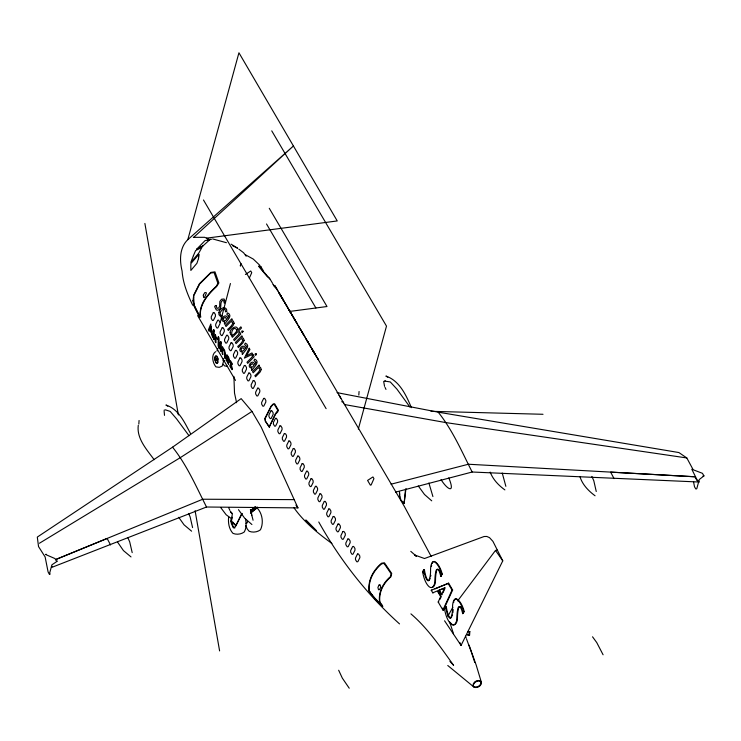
<?xml version="1.0" encoding="UTF-8"?>
<svg xmlns="http://www.w3.org/2000/svg" width="741" height="741" viewBox="0 0 741 741"><rect width="100%" height="100%" fill="white"/><g stroke="black" fill="none" stroke-linecap="round" stroke-linejoin="round"><path stroke-width="1.11" d="M369.37 591.022C368.129 580.388 373.659 570.431 381.689 563.771L384.06 563.456L391.118 573.766L390.451 576.609C383.292 582.713 378.327 591.855 379.531 601.479L381.152 604.869M469.09 645.17L476.222 665.168L481.428 682.48C481.594 685.999 476.861 688.806 473.86 686.981L447.768 665.501M138.826 424.047L139.076 420.48M358.82 395.064L359.07 391.498M468.97 635.204L469.238 631.702L469.84 631.619L469.581 635.12L468.97 635.204A18.506 7.808 82.5 0 1 466.774 634.565M198.468 258.692L198.81 254.432L190.835 263.601L190.845 270.456L196.921 263.296L198.468 258.692L198.829 254.459M405.975 488.523L404.123 503.537L405.494 489.736M138.28 425.334C136.492 438.598 146.848 449.639 154.147 459.707M215.575 351.697C210.852 354.948 212.75 363.099 215.946 366.888L219.28 367.351L222.217 366.073L223.421 361.682L223.273 358.718M228.682 516.82C227.959 522.535 228.923 529.074 233.007 533.39C236.574 534.872 241.214 534.326 244.317 531.927C246.568 527.935 246.41 523.044 245.41 518.691M242.159 513.457L235.888 525.684L231.053 521.432L232.35 514.032L230.303 511.707M236.268 525.656L231.442 521.405L232.183 517.172M240.408 265.899L240.899 263.657L240.288 265.871M50.305 574.006L49.369 574.127L51.435 566.559L52.361 566.504L51.481 566.393L51.916 564.818L57.52 561.048M192.697 305.218C187.538 294.446 182.897 283.053 182.091 271.03C179.479 260.424 179.452 247.651 187.825 239.63L238.935 52.778L337.238 220.938L206.535 238.157M117.587 542.125L123.441 550.6L131.018 556.917M219.855 322.178L218.641 320.112L217.715 320.232L215.696 324.262L215.705 325.975L216.918 328.041L217.845 327.92L219.864 323.891L230.432 283.525M216.974 351.086L217.585 348.872M238.472 509.678L244.65 518.163L251.912 524.526M358.329 429.067L386.496 326.123L271.743 130.851M418.304 485.985L424.482 494.469L431.734 500.833M693.474 481.493L694.521 486.8L695.79 488.958L696.735 488.838L698.809 481.27L697.846 481.455L691.798 469.229L702.44 473.314L703.95 475.889L699.282 479.529L698.856 481.094L697.883 481.335M219.003 312.48C219.234 307.672 227.394 305.292 226.792 311.572L225.644 311.841L224.968 309.451A2.658 1.88 -63.9 0 0 223.736 309.053L222.18 309.831L220.392 312.1A2.677 1.89 -63.9 0 0 220.151 313.814A3.724 2.621 -63.9 0 0 220.781 315.194L222.031 315.786L221.327 317.222L219.077 314.879A4.279 3.02 -63.9 0 1 219.003 312.48M164.03 410.255L165.493 409.856L170.18 411.412L176.627 418.934L188.983 435.671M385.051 381.133L390.275 381.948L396.972 389.173L409.893 406.976M249.309 278.162L251.745 272.688L250.745 270.984L245.382 274.476M371.102 485.031L373.946 478.64L372.945 476.935L367.582 480.427L370.343 485.123M432.225 563.419A12.023 5.067 82.5 0 1 432.716 562.465A7.243 3.057 82.5 0 1 434.939 561.687A20.303 8.559 82.5 0 1 442.294 574.201L440.793 576.266L441.692 574.284A20.303 8.559 82.5 0 0 434.328 561.761A7.243 3.057 82.5 0 0 432.114 562.549A12.023 5.067 82.5 0 0 430.558 570.524A15.024 6.336 82.5 0 1 429.178 579.406A7.642 3.223 82.5 0 1 428.483 580.49A3.112 1.315 82.5 0 1 427.437 580.416A7.91 3.335 82.5 0 1 425.649 577.378A16.487 6.956 82.5 0 1 423.806 569.653L424.408 569.579A16.487 6.956 82.5 0 0 426.26 577.295A7.91 3.335 82.5 0 0 428.039 580.333A3.112 1.315 82.5 0 0 428.678 580.62M454.205 600.812A12.023 5.067 82.5 0 1 454.687 599.858A7.243 3.057 82.5 0 1 456.91 599.071A20.303 8.559 82.5 0 1 464.264 611.594L462.764 613.659L463.662 611.668A20.303 8.559 82.5 0 0 456.308 599.154A7.243 3.057 82.5 0 0 454.085 599.941A12.023 5.067 82.5 0 0 452.529 607.916A15.024 6.336 82.5 0 1 451.149 616.799A7.642 3.223 82.5 0 1 450.454 617.883A3.112 1.315 82.5 0 1 449.407 617.809A7.91 3.335 82.5 0 1 447.62 614.771A16.487 6.956 82.5 0 1 445.776 607.046L446.378 606.972A16.487 6.956 82.5 0 0 448.231 614.687A7.91 3.335 82.5 0 0 450.009 617.725A3.112 1.315 82.5 0 0 450.899 617.929M438.181 602.035L440.654 596.635L437.301 590.938L432.763 592.819L431.243 590.234L448.648 583.213L452.64 590.003L443.498 609.982L442.896 610.065L438.181 602.035L438.783 601.961M440.015 599.256L441.256 596.551L440.654 596.635M442.979 592.781L444.795 588.817M442.896 610.065L452.038 590.086L448.046 583.297M233.961 523.405L233.193 523.517L232.887 522.099M217.771 362.858L218.16 362.016M235.592 526.184L234.165 527.99L233.23 527.712L231.136 522.85A5.567 2.343 82.5 0 1 231.905 517.598M235.888 525.684L241.779 513.485M416.294 556.278L414.552 554.972L424.51 558.519L484.095 536.512L486.846 536.465L489.523 537.651L492.932 541.356L502.768 560.854L461.059 645.42L444.563 620.782M447.823 616.262L452.862 607.268M216.418 359.005L215.937 360.024L216.492 360.432L216.761 358.755L216.983 360.367L216.363 359.617M440.793 576.266L439.784 572.821A6.206 2.621 82.5 0 0 437.848 569.533A4.381 1.843 82.5 0 0 435.995 570.848A24.805 10.467 82.5 0 0 434.902 580.323A8.873 3.742 82.5 0 1 434.207 584.64A12.069 5.094 82.5 0 1 429.206 586.779A18.506 7.808 82.5 0 1 422.592 571.552L423.806 569.653M462.764 613.659L461.754 610.213A6.206 2.621 82.5 0 0 459.818 606.916A4.381 1.843 82.5 0 0 457.966 608.241A24.805 10.467 82.5 0 0 456.873 617.707A8.873 3.742 82.5 0 1 456.178 622.032A12.069 5.094 82.5 0 1 451.176 624.172A18.506 7.808 82.5 0 1 444.563 608.945L445.776 607.046M446.378 606.972L444.563 608.945M497.415 550.183L495.497 550.433L457.651 600.895M193.883 237.157L293.417 145.986L187.825 239.63M202.886 245.984L210.324 239.223L205.007 240.668L196.661 249.208L202.886 245.984L196.634 249.217M250.643 510.447L255.108 506.872M251.042 510.762L255.497 507.187M250.838 512.068L257.081 507.057M251.208 512.355L257.451 507.353M250.736 510.614L255.2 507.048M250.449 513.226L257.581 507.52M49.369 574.127L48.1 571.969L45.127 556.926L38.532 546.58L37.309 537.077L172.56 447.175L241.158 398.63L251.977 411.431L261.258 427.224L297.956 507.9L206.517 507.011L51.953 567.319M234.573 523.609L233.934 523.415M251.977 411.431L180.359 457.614L39.44 543.236M246.012 523.442L247.337 522.757L247.299 521.525M434.995 588.854L448.648 583.213M438.811 590.318L444.646 587.9L441.469 594.838L438.811 590.318L445.248 587.826M55.418 559.659L202.756 499.23L294.334 499.629M56.418 559.251L107.149 538.466L110.529 544.931M207.36 240.362L211.546 239.204M395.583 492.126L472.165 472.017L699.328 482.03M391.063 484.197L468.414 464.236L695.567 476.806L610.658 472.128L614.039 478.603M46.312 554.277L45.479 554.453L55.066 558.612L56.575 561.178M289.509 311.461L326.994 306.524L269.261 208.277M385.218 380.707L383.681 381.485L384.551 386.348M703.005 476.009L703.95 475.889M422.592 571.552L423.194 571.478A18.506 7.808 82.5 0 0 423.481 573.136M441.692 574.284L442.294 574.201M431.243 590.234L431.846 590.16M452.038 590.086L452.64 590.003M432.763 592.819L433.365 592.735M463.662 611.668L464.264 611.594M227.644 366.249L224.662 365.952L223.041 364.266M193.327 237.352L204.618 237.305L208.795 239.121M431.012 411.311L543.014 414.284M223.078 360.478L224.912 360.635M692.854 469.155L686.814 457.947L446.017 422.62L344.352 404.512M337.044 392.637L438.209 412.172L678.886 452.547L686.814 457.947M212.602 238.917L226.44 242.705M217.215 363.22L215.992 362.312L215.196 359.793A3.705 1.565 82.5 0 1 216.252 355.93M234.906 527.898L233.072 526.527L231.887 522.748M260.915 266.704L259.304 266.621L270.27 279.413M232.609 245.679L237.602 248.216L231.109 244.141M245.512 254.821L253.255 259.054L259.869 265.361M230.868 518.228L226.144 514.754L220.79 507.668M387.784 377.243L385.894 376.039C399.714 380.828 406.105 395.259 411.431 407.68M410.922 613.872C427.881 628.359 440.626 647.291 453.603 665.307L449.935 661.426M167.809 406.225L165.938 405.012C178.924 409.291 184.463 422.426 190.52 433.513M269.557 278.301L267.223 276.569L258.489 266.121L260.637 266.343L263.092 270.354M331.885 543.468C317.778 533.214 303.81 521.868 293.779 507.502M238.824 249.143L243.585 252.746L246.197 256.247M504.88 489.903C498.573 485.355 492.987 479.473 490.172 472.119M595.069 495.785C588.539 490.94 582.445 484.716 579.999 476.778M191.604 531.186L184.046 524.823L178.738 517.32M410.792 551.35L416.368 556.232M399.529 623.903C367.119 594.764 339.999 560.001 318.76 521.988M402.344 501.314L404.493 503.472M400.557 499.934L404.123 503.537M381.411 604.397L382.865 606.407L382.291 606.49L374.751 598.45L368.712 590.401L369.342 591.142M374.057 597.283L381.986 605.36L379.855 601.794C378.642 592.096 383.708 582.926 390.924 576.794L391.711 573.441L384.44 562.799L381.634 563.179C373.52 569.922 367.814 579.916 369.074 590.688L370.148 592.318M592.531 636.797L596.755 642.577L603.091 654.775M230.683 511.679L232.053 513.226M371.973 594.828L374.288 597.681M216.872 356.125L217.484 356.856M257.627 508.493C262.509 514.097 263.722 523.118 260.462 529.796C257.368 532.195 252.727 532.742 249.152 531.269L247.253 528.991L245.697 525.388M441.052 479.631C447.314 489.708 455.622 494.358 448.805 477.889M438.209 412.172C452.64 430.169 461.8 451.584 472.165 472.017M172.56 447.175C186.991 465.172 196.143 486.578 206.517 507.011M295.946 505.177L297.956 507.9M502.768 560.854L495.497 550.433M369.926 592.105L372.075 595.069M349.233 688.222L342.323 678.108L338.665 670.244M313.776 352.058L314.684 353.577L313.665 351.753M288.129 308.376L290.046 311.637M695.308 477.76L697.846 481.455M302.152 332.237L301.782 331.625L302.865 333.385L300.383 329.18M294.631 319.482L294.14 318.649L300.827 329.921M273.068 284.414L274.068 285.998M279.338 293.399L278.699 292.343L281.867 297.752L281.367 296.919M289.416 310.572L297.373 324.039L294.723 319.649M279.589 293.853L281.58 297.206M306.876 340.276L307.96 342.092L305.894 338.628L306.237 339.174M279.552 293.714L281.265 296.696M290.926 313.063L290.444 312.239M290.472 312.378L288.999 309.849L289.37 310.479M308.46 342.972L307.571 341.434M308.71 343.342L300.198 328.902M314.944 353.966L315.453 354.828M292.797 316.305L294.168 318.676M302.467 332.737L303.69 334.867M303.958 335.312L304.208 335.766M287.36 307.015L286.109 304.959L288.499 308.932L283.386 300.327M280.802 295.835L280.487 295.326M283.497 300.438L283.377 300.216M290.203 311.841L289.888 311.322M288.24 308.562L292.723 316.148L291.778 314.601L292.139 315.138M309.488 344.685L309.933 345.417M276.032 287.767L275.495 286.878L277.014 289.481M281.154 296.456L274.624 285.415L277.171 289.722M270.104 279.19L272.642 283.414M273.142 284.266L274.985 287.341M340.415 397.417L339.146 395.277L340.897 398.278M343.611 402.928L404.28 506.316L431.234 556.519M343.722 403.132L342.787 401.539M481.428 682.48L480.844 681.507C477.825 679.719 473.101 682.48 473.277 686.009L473.86 686.981M281.876 297.687L282.858 299.345L282.349 298.466M283.321 300.151L282.293 298.41M292.056 315.018L291.695 314.406M311.553 348.233L314.684 353.577M310.127 345.815C307.617 341.582 311.22 347.631 310.572 346.492M280.95 296.168L282.395 298.586M294.325 318.908L292.778 316.222M281.163 296.567L281.812 297.595M299.475 327.698L300.411 329.291M303.162 333.978L305.088 337.174M307.923 342.064L310.646 346.695M310.275 346.084L313.295 351.151L312.934 350.53M316.296 356.245L313.406 351.419M310.933 347.186L311.239 347.705M289.722 311.1L290.361 312.165M290.574 312.517L290.981 313.211M291.287 313.684L292.352 315.592M309.071 343.963L309.96 345.454M299.549 327.818L298.039 325.253M307.117 340.703L308.775 343.481M312.1 349.104L313.563 351.706M316.166 356.013L316.963 357.366M266.51 223.958L315.898 307.987M277.227 289.75L277.894 290.889M284.09 301.522L281.886 297.762L285.757 304.273L285.09 303.134M294.381 318.936L295.048 320.084M298.447 325.855L299.253 327.318M312.433 349.678L340.221 397.074M282.46 298.669L282.738 299.132M298.975 326.846L298.604 326.197M312.545 349.984L311.59 348.344M313.035 350.808L312.322 349.576M341.86 401.502L342.194 402.067M439.422 590.234L442.081 594.754M437.912 590.855L440.7 595.607M203.479 199.987L326.114 408.661M442.451 608.204L443.498 609.982M235.508 380.411L197.597 315.592M317.667 358.57L318.26 359.58L316.944 357.347M302.782 333.311L303.097 333.848M340.693 397.936L342.907 401.742M200.403 314.971L200.783 317.12L199.625 317.287L193.855 305.764L193.021 300.272L193.392 301.05M228.608 507.576L229.96 510.466M385.033 387.367L385.987 389.414M428.891 482.984L432.911 496.544M591.883 476.407L593.81 480.77L596.246 491.496M127.795 537.549L129.721 541.912L132.194 552.629M502.241 473.036L505.862 486.328M188.622 513.448L190.122 516.875L192.586 527.601M459.818 642.447L461.059 645.42M466.534 639.02L471.452 652.367M465.533 636.176L466.2 638.075M471.785 653.386L474.786 662.51M449.602 621.727L453.501 633.768M440.562 573.312L440.386 572.747A6.206 2.621 82.5 0 0 440.265 572.367M462.792 611.557L462.616 610.992M440.988 574.747L441.404 576.183M250.365 509.586L253.079 520.238M399.992 496.109L400.927 500.462M236.592 402.715L234.508 393.063L233.897 376.363M217.974 357.986L218.271 359.366M144.884 223.439L178.359 414.951M195.096 510.706L219.605 650.922M399.788 495.071L399.482 492.005L399.529 496.155M251.338 511.642L251.727 515.588M164.131 411.274L164.511 415.368M469.84 631.619A16.487 6.956 82.5 0 1 468.08 631.378M469.238 631.702A16.487 6.956 82.5 0 1 468.071 631.647M469.581 635.12A18.506 7.808 82.5 0 1 467.376 634.491M432.17 587.474A12.069 5.094 82.5 0 0 434.81 584.556A8.873 3.742 82.5 0 0 435.495 580.24M435.504 580.24A24.805 10.467 82.5 0 1 436.597 570.765A4.381 1.843 82.5 0 1 438.264 569.338M438.45 569.449A6.206 2.621 82.5 0 1 439.005 569.968M439.691 571.005A6.206 2.621 82.5 0 1 439.839 571.32M453.131 609.556A15.024 6.336 82.5 0 1 452.844 612.77M452.39 614.9A15.024 6.336 82.5 0 1 451.982 616.151M451.778 624.089A18.506 7.808 82.5 0 1 450.333 622.597M452.26 624.441A12.069 5.094 82.5 0 0 456.78 621.949A8.873 3.742 82.5 0 0 457.475 617.623A24.805 10.467 82.5 0 1 458.568 608.148A4.381 1.843 82.5 0 1 460.42 606.842A6.206 2.621 82.5 0 1 460.606 606.981M453.631 602.572A12.023 5.067 82.5 0 1 453.798 601.942M451.649 616.938A7.642 3.223 82.5 0 1 451.186 617.661M460.791 607.157A6.206 2.621 82.5 0 1 461.328 607.824M461.819 608.704A6.206 2.621 82.5 0 1 461.967 609.037M428.844 580.573A3.112 1.315 82.5 0 0 429.085 580.407A7.642 3.223 82.5 0 0 429.4 580.027M430.873 575.377A15.024 6.336 82.5 0 1 430.743 576.118M430.225 578.156A15.024 6.336 82.5 0 1 429.78 579.332M431.392 566.55A12.023 5.067 82.5 0 1 431.651 565.188M225.301 353.624L225.153 358.542L224.486 357.403C226.153 354.337 222.124 342.916 222.828 354.587L222.161 353.438L222.383 346.593L224.68 350.549L225.301 353.624M230.145 332.514L230.571 334.571L232.183 335.692L231.711 336.182L232.378 337.322L241.529 327.957L240.853 326.818L237.842 329.902C237.676 323.891 229.84 328.495 230.145 332.514M216.094 305.487L217.002 308.349L218.827 307.96L219.679 306.042L219.836 301.476L221.531 299.244L224.051 298.994L225.514 302.337L224.245 303.069L223.782 300.902L222.865 300.3C218.882 301.995 223.097 309.016 217.863 310.146A3.992 2.816 -63.9 0 1 216.215 309.775L214.733 306.867L214.723 306.181L216.094 305.487M203.321 295.131L203.645 297.53L204.525 297.41L206.369 293.204L206.026 292.519L204.664 292.704L203.321 295.131M193.531 296.613C192.049 303.819 196.282 310.071 199.477 316.129L200.366 316.009C199.542 304.014 208.406 294.047 216.678 286.48L218.891 282.932L214.964 271.854L210.926 272.392L199.431 283.692L193.568 295.381L193.531 296.613M193.707 297.437L194.123 304.986L199.394 315.536L200.153 315.434C199.366 303.523 208.138 293.871 216.279 286.285L217.891 283.321L214.084 272.577L210.676 273.031L199.625 284.072L193.762 295.77L193.707 297.437M213.121 330.829L213.417 338.563L214.084 339.702L214.306 332.857L213.121 330.829M215.427 334.765L215.205 341.61L215.881 342.75L216.094 338.165L216.622 337.896L217.391 339.341L217.715 338.628L216.066 336.998L215.427 334.765M218.336 336.738L218.132 345.501A2.279 0.658 74.2 0 0 218.53 347.094L219.317 348.742L219.003 337.877L218.336 336.738M220.123 342.75L220.42 350.484L221.096 351.623L221.318 344.778L220.123 342.75M264.926 418.369L265.324 421.249L269.502 427.446L269.548 426.223L275.633 414.043L277.819 411.811L278.31 410.032L274.615 403.78L273.188 403.975L271.011 406.188L264.926 418.369M265.121 418.711L265.417 421.018L269.307 426.946L275.43 413.7L277.81 410.319L274.281 404.345L273.216 404.493L271.215 406.531L265.121 418.711M481.15 682.026C481.335 685.545 476.593 688.343 473.592 686.518L472.999 685.582C472.814 682.063 477.565 679.219 480.566 681.081L481.15 682.026M228.654 316.046L227.635 318.343C226.042 311.563 218.15 320.872 224.43 321.789L224.477 324.206L225.051 323.622C226.802 320.705 233.332 315.527 227.524 312.822L226.839 314.286L228.654 316.046M246.438 346.325L245.428 348.622C243.826 341.842 235.944 351.151 242.224 352.068L242.27 354.485L242.844 353.892C244.595 350.984 251.125 345.806 245.317 343.092L244.632 344.565L246.438 346.325M255.849 362.321L254.83 364.618C253.237 357.838 245.345 367.156 251.625 368.064L251.671 370.491L252.246 369.898C253.996 366.99 260.526 361.812 254.719 359.098L254.033 360.561L255.849 362.321M243.076 331.31C241.927 335.228 240.695 329.208 243.076 331.31M256.432 354.031C255.284 357.949 254.052 351.929 256.432 354.031M226.033 355.652C224.106 358.459 232.016 369.889 227.33 361.154A2.723 0.787 74.2 0 1 226.829 359.478L226.681 357.644L229.404 362.275A4.668 1.343 74.2 0 0 229.404 360.256L229.284 359.524A3.798 1.093 74.2 0 0 228.58 357.218L226.913 354.698L226.033 355.652M236.879 330.069L236.694 331.079C228.367 342.907 231.868 322.919 236.879 330.069M232.331 368.823L232.294 369.222A2.38 0.685 74.2 0 1 231.933 369.657L229.821 366.045L230.09 365.294L231.581 367.962L230.034 360.95A2.149 0.621 74.2 0 1 230.386 360.571L232.313 363.85L232.081 364.655L230.757 362.247L232.331 368.823M217.835 360.848L217.27 362.923L216.094 363.099L214.695 359.857A3.705 1.565 82.5 0 1 215.751 355.995L217.474 358.06L217.835 360.848M213.695 329.56L214.344 331.533L213.695 329.56M220.698 341.481L221.346 343.454L220.698 341.481M234.11 323.261L232.961 325.716L228.348 330.486L227.682 329.347C229.099 328.337 235.907 322.335 230.849 321.585L226.024 326.522L225.347 325.382L231.84 318.741L232.304 319.519L231.683 320.733L233.313 321.066L234.11 323.261M244.16 340.351L243.002 342.805L238.389 347.575L237.722 346.427C239.139 345.417 245.947 339.424 240.89 338.674L236.064 343.611L235.397 342.472L241.89 335.83L242.344 336.609L241.723 337.822L243.354 338.155L244.16 340.351M261.304 369.537L260.156 371.991L255.543 376.761L254.876 375.622C256.293 374.613 263.101 368.61 258.044 367.86L253.218 372.806L252.542 371.658L259.035 365.017L259.498 365.795L258.878 367.017L260.508 367.341L261.304 369.537M226.848 356.282L228.821 360.348L228.089 357.282L226.848 356.282M209.601 329.986L209.157 331.31L208.36 329.967L210.777 324.039L212.602 337.174L211.528 333.255L209.601 329.986M210.759 326.605L209.814 329.365L211.352 331.977L210.759 326.605M223.43 318.417L223.273 319.519L224.199 320.714L225.245 320.788L226.811 319.186L225.208 317.352L223.43 318.417M241.223 348.687L241.066 349.798L241.992 350.984L243.039 351.067L244.604 349.456L243.002 347.622L241.223 348.687M250.625 364.692L250.467 365.804L251.394 366.99L252.44 367.064L254.006 365.461L252.403 363.627L250.625 364.692M193.42 255.691L190.835 262.37L198.616 253.357L202.006 247.29L195.605 250.569L193.42 255.691M338.016 524.054L335.997 528.083L336.062 529.787L337.414 531.843L338.387 531.705L340.397 527.685L340.332 525.98L338.989 523.924L338.016 524.054M342.926 531.547L340.925 535.567L340.98 537.271L342.333 539.328L343.305 539.198L345.315 535.169L345.25 533.464L343.898 531.408L342.926 531.547M347.825 539.031L345.825 543.06L345.871 544.765L347.196 546.821L348.159 546.691L350.16 542.662L350.113 540.958L348.789 538.902L347.825 539.031M351.642 548.553L350.641 550.563L350.697 552.267L352.021 554.324L352.985 554.194L354.995 550.165L354.948 548.46L353.614 546.404L352.651 546.534L351.642 548.553M213.278 312.683L211.259 316.713L211.268 318.417L212.482 320.492L213.408 320.362L215.427 316.342L215.418 314.629L214.205 312.554L213.278 312.683M222.152 327.781L220.133 331.811L220.142 333.524L221.364 335.59L222.281 335.469L224.301 331.44L224.291 329.736L223.078 327.661L222.152 327.781M226.589 335.34L224.569 339.359L224.579 341.073L225.801 343.148L226.718 343.018L228.737 338.989L228.728 337.285L227.515 335.21L226.589 335.34M231.025 342.888L229.015 346.918L229.015 348.622L230.238 350.697L231.164 350.576L233.174 346.547L233.165 344.834L231.952 342.759L231.025 342.888M235.462 350.437L233.452 354.467L233.452 356.18L234.675 358.246L235.601 358.125L237.611 354.096L237.602 352.383L236.388 350.317L235.462 350.437M239.899 357.986L237.889 362.016L237.889 363.729L239.111 365.795L240.038 365.674L242.048 361.645L242.038 359.941L240.825 357.866L239.899 357.986M244.335 365.545L242.326 369.564L242.335 371.278L243.548 373.353L244.474 373.223L246.484 369.194L246.484 367.49L245.262 365.415L244.335 365.545M248.772 373.094L246.762 377.123L246.772 378.827L247.985 380.902L248.911 380.781L250.921 376.752L250.921 375.039L249.698 372.964L248.772 373.094M253.209 380.642L251.199 384.672L251.208 386.385L252.422 388.451L253.348 388.33L255.358 384.301L255.358 382.588L254.135 380.522L253.209 380.642M257.655 388.191L255.636 392.221L255.645 393.934L256.858 396.009L257.785 395.879L259.804 391.85L259.795 390.146L258.572 388.071L257.655 388.191M263.666 398.426L261.647 402.456L261.656 404.16L262.87 406.235L263.796 406.114L265.815 402.085L265.806 400.372L264.593 398.306L263.666 398.426M270.965 410.847L268.946 414.877L268.955 416.59L270.178 418.656L271.104 418.535L273.123 414.506L273.114 412.793L271.891 410.727L270.965 410.847M275.43 418.396L273.41 422.426L273.42 424.139L274.642 426.205L275.578 426.084L277.588 422.055L277.579 420.342L276.356 418.276L275.43 418.396M279.894 425.945L277.875 429.975L277.884 431.679L279.116 433.754L280.042 433.624L282.052 429.604L282.043 427.89L280.82 425.816L279.894 425.945M284.359 433.494L282.349 437.523L282.358 439.228L283.571 441.303L284.498 441.173L286.517 437.153L286.508 435.439L285.563 433.837L284.359 433.494M288.805 441.043L286.786 445.072L286.795 446.777L288.008 448.851L288.934 448.731L290.954 444.702L290.944 442.988L289.731 440.923L288.805 441.043M293.241 448.592L291.222 452.621L291.232 454.335L292.445 456.4L293.371 456.28L295.39 452.251L295.381 450.537L294.168 448.472L293.241 448.592M297.678 456.141L295.659 460.17L295.668 461.884L296.891 463.959L297.808 463.829L299.827 459.8L299.818 458.095L298.604 456.021L297.678 456.141M302.115 463.699L300.096 467.728L300.105 469.433L301.328 471.508L302.245 471.378L304.264 467.358L304.255 465.644L303.041 463.57L302.115 463.699M306.552 471.248L304.542 475.277L304.542 476.982L305.764 479.057L306.691 478.936L308.701 474.907L308.691 473.193L307.478 471.128L306.552 471.248M310.988 478.797L308.978 482.826L308.978 484.54L310.201 486.605L311.127 486.485L313.137 482.456L313.128 480.742L311.915 478.677L310.988 478.797M315.425 486.355L313.415 490.375L313.415 492.089L314.638 494.164L315.564 494.034L317.574 490.005L317.565 488.3L316.351 486.226L315.425 486.355M319.862 493.904L317.852 497.933L317.861 499.638L319.075 501.713L320.001 501.583L322.011 497.563L322.011 495.849L320.788 493.775L319.862 493.904M324.299 501.453L322.289 505.482L322.298 507.196L323.511 509.262L324.438 509.141L326.448 505.112L326.448 503.398L325.225 501.333L324.299 501.453M328.735 509.002L326.725 513.031L326.735 514.745L327.948 516.81L328.874 516.69L330.894 512.661L330.884 510.947L329.662 508.882L328.735 509.002M333.181 516.56L331.162 520.58L331.171 522.294L332.487 524.35L333.459 524.22L335.478 520.191L335.414 518.487L334.098 516.431L333.181 516.56M357.486 554.036L355.476 558.066L355.523 559.77L356.847 561.826L357.857 561.687L359.867 557.658L359.783 555.963L358.449 553.907L357.486 554.036M379.105 584.973L377.901 587.391L378.512 589.753L379.549 589.614L380.754 587.196L380.142 584.834L379.105 584.973M249.217 348.261L244.382 358.107L252.681 354.142L251.977 352.948L246.41 355.865L249.958 349.511L249.217 348.261M239.63 331.987L238.658 332.978L239.176 333.867L233.656 339.517L234.323 340.656L240.816 334.015L239.63 331.987M252.987 354.707L252.014 355.708L252.533 356.588L247.012 362.238L247.679 363.377L254.172 356.736L252.987 354.707M316.277 530.639L305.931 520.145L316.277 530.639"/></g></svg>
